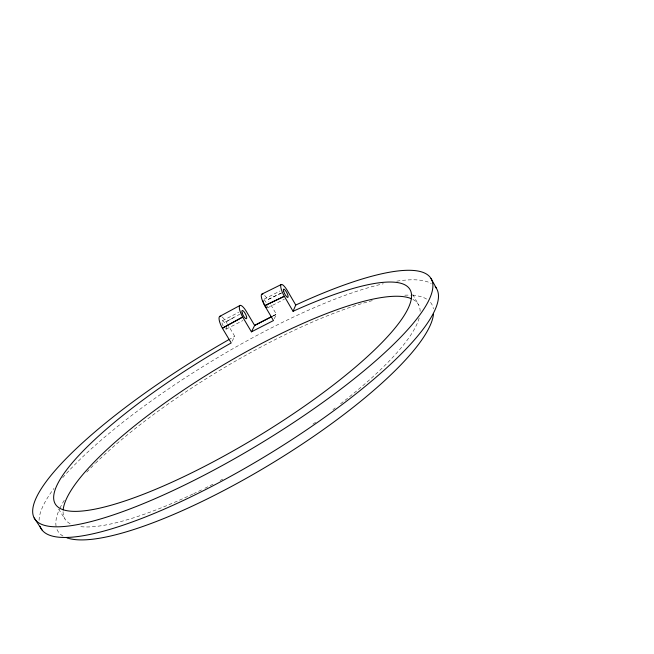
<?xml version="1.0" encoding="UTF-8"?>
<svg xmlns="http://www.w3.org/2000/svg" width="654" height="654" viewBox="0 0 654 654"><rect width="100%" height="100%" fill="white"/><g stroke="black" fill="none" stroke-linecap="round" stroke-linejoin="round"><path stroke-width="0.49" stroke-dasharray="3.27 2.45" d="M274.312 318.776L276.462 314.173L272.824 316.037M232.088 341.282L234.753 336.303L227.617 324.343M222.041 316.977A10.448 3.18 62.6 0 1 226.088 321.776L234.737 316.969M228.54 339.81L234.753 336.303M227.298 321.089L239.691 314.272M223.145 325.88A4.603 1.406 62.6 0 1 222.139 320.893L238.669 312.35M264.118 299.197L280.051 290.965M226.341 329.068L242.912 320.542M267.494 307.887L284.318 299.23M272.898 316.046L276.397 314.312L270.821 304.821M281.441 293L267.788 299.638A10.325 2.804 62.6 0 0 263.93 294.823M281.514 292.927L267.788 299.638L268.802 301.363M58.558 509.098L64.991 519.023M226.088 321.776L227.102 323.485M412.748 294.423L418.691 305.034M430.504 302.393A218.681 53.268 -31.3 0 1 433.373 308.802M63.013 536.067A218.681 53.268 -31.3 0 1 56.702 528.669M56.089 526.29A218.681 53.268 -31.3 0 1 59.514 509.065M59.923 508.199A218.681 53.268 -31.3 0 1 64.82 499.427M86.769 472.114A218.681 53.268 -31.3 0 1 94.904 463.817M95.558 463.171A218.681 53.268 -31.3 0 1 374.489 300.072M404.818 295.183A218.681 53.268 -31.3 0 1 410.679 295.175M412.502 295.281A218.681 53.268 -31.3 0 1 426.899 299.254M39.076 520.371A231.32 54.56 -31.3 0 1 53.996 488.399M62.71 477.657A231.32 54.56 -31.3 0 1 383.285 283.779M396.757 281.163A231.32 54.56 -31.3 0 1 431.288 283.534M412.919 299.434A206.713 49.467 -31.3 0 1 420.138 311.754M419.165 318.048A206.713 49.467 -31.3 0 1 339.671 404.491M335.191 407.916A206.713 49.467 -31.3 0 1 332.919 409.633M315.596 422.255A206.713 49.467 -31.3 0 1 312.334 424.544M222.752 479.145A206.713 49.467 -31.3 0 1 220.071 480.551M212.959 484.222A206.713 49.467 -31.3 0 1 203.263 489.061M201.514 489.911A206.713 49.467 -31.3 0 1 193.698 493.656M192.84 494.064A206.713 49.467 -31.3 0 1 78.611 526.388M70.133 523.715A206.713 49.467 -31.3 0 1 63.095 510.815M226.546 327.025A4.603 1.406 62.6 0 1 225.221 328.651M222.139 320.893A4.603 1.406 62.6 0 1 225.638 324.605M264.069 299.884A4.635 1.259 62.6 0 1 266.554 303.276M267.551 305.729A4.635 1.259 62.6 0 1 267.772 307.388"/><path stroke-width="0.98" d="M295.755 305.034L287.155 290.253A10.562 2.706 62.7 0 0 280.877 284.931A10.562 2.706 62.7 0 0 284.318 296.311L293.057 311.288L295.755 305.034L301.707 302.312A231.745 52.794 -31.2 0 1 379.067 357.844A231.745 52.794 -31.2 0 1 50.121 526.445A231.745 52.794 -31.2 0 1 228.54 339.81M272.08 316.454L254.643 325.463L246.018 310.879A10.284 2.968 62.6 0 0 239.552 305.876A10.284 2.968 62.6 0 0 242.675 317.067L251.438 331.84L254.717 325.324L271.917 316.503M219.981 316.258L240.149 305.369M251.438 331.84L273.478 320.558L264.739 305.688A10.325 2.804 62.6 0 1 262.867 294.145M262.041 294.03L281.408 284.449M293.057 311.288L295.322 310.258A207.277 47.104 -31.2 0 1 362.896 360.656A207.277 47.104 -31.2 0 1 69.038 511.019A207.277 47.104 -31.2 0 1 228.835 344.274L231.205 342.941L222.401 328.218A10.448 3.18 62.6 0 1 220.897 316.332M34.18 517.911L42.028 529.92M430.994 278.473L436.578 288.537M433.479 314.214A218.681 53.268 -31.3 0 1 276.887 460.293A218.681 53.268 -31.3 0 1 69.316 538.577M68.523 538.365A218.681 53.268 -31.3 0 1 66.994 537.882M435.163 286.632A231.32 54.56 -31.3 0 1 267.004 455.282A231.32 54.56 -31.3 0 1 40.017 526.364M63.152 509.948A206.713 49.467 -31.3 0 1 216.4 369.06A206.713 49.467 -31.3 0 1 411.431 298.723M266.538 307.511A4.635 1.259 62.6 0 1 266.047 307.028M265.843 306.791A4.635 1.259 62.6 0 1 265.532 306.391M265.213 305.949A4.635 1.259 62.6 0 1 264.698 305.132M264.502 304.78A4.635 1.259 62.6 0 1 263.431 302.45M263.219 301.78A4.635 1.259 62.6 0 1 262.982 300.529M226.799 325.733L222.401 328.218L242.675 317.067L226.799 325.733M267.061 304.535L264.739 305.688L284.318 296.311L267.061 304.535M283.73 291.594A4.652 1.194 62.7 0 0 287.858 297.406A4.652 1.194 62.7 0 0 285.643 290.785A4.652 1.194 62.7 0 0 283.73 291.594M242.184 313.037A4.619 1.333 62.6 0 0 246.403 318.743A4.619 1.333 62.6 0 0 244.318 312.122A4.619 1.333 62.6 0 0 242.184 313.037"/></g></svg>
